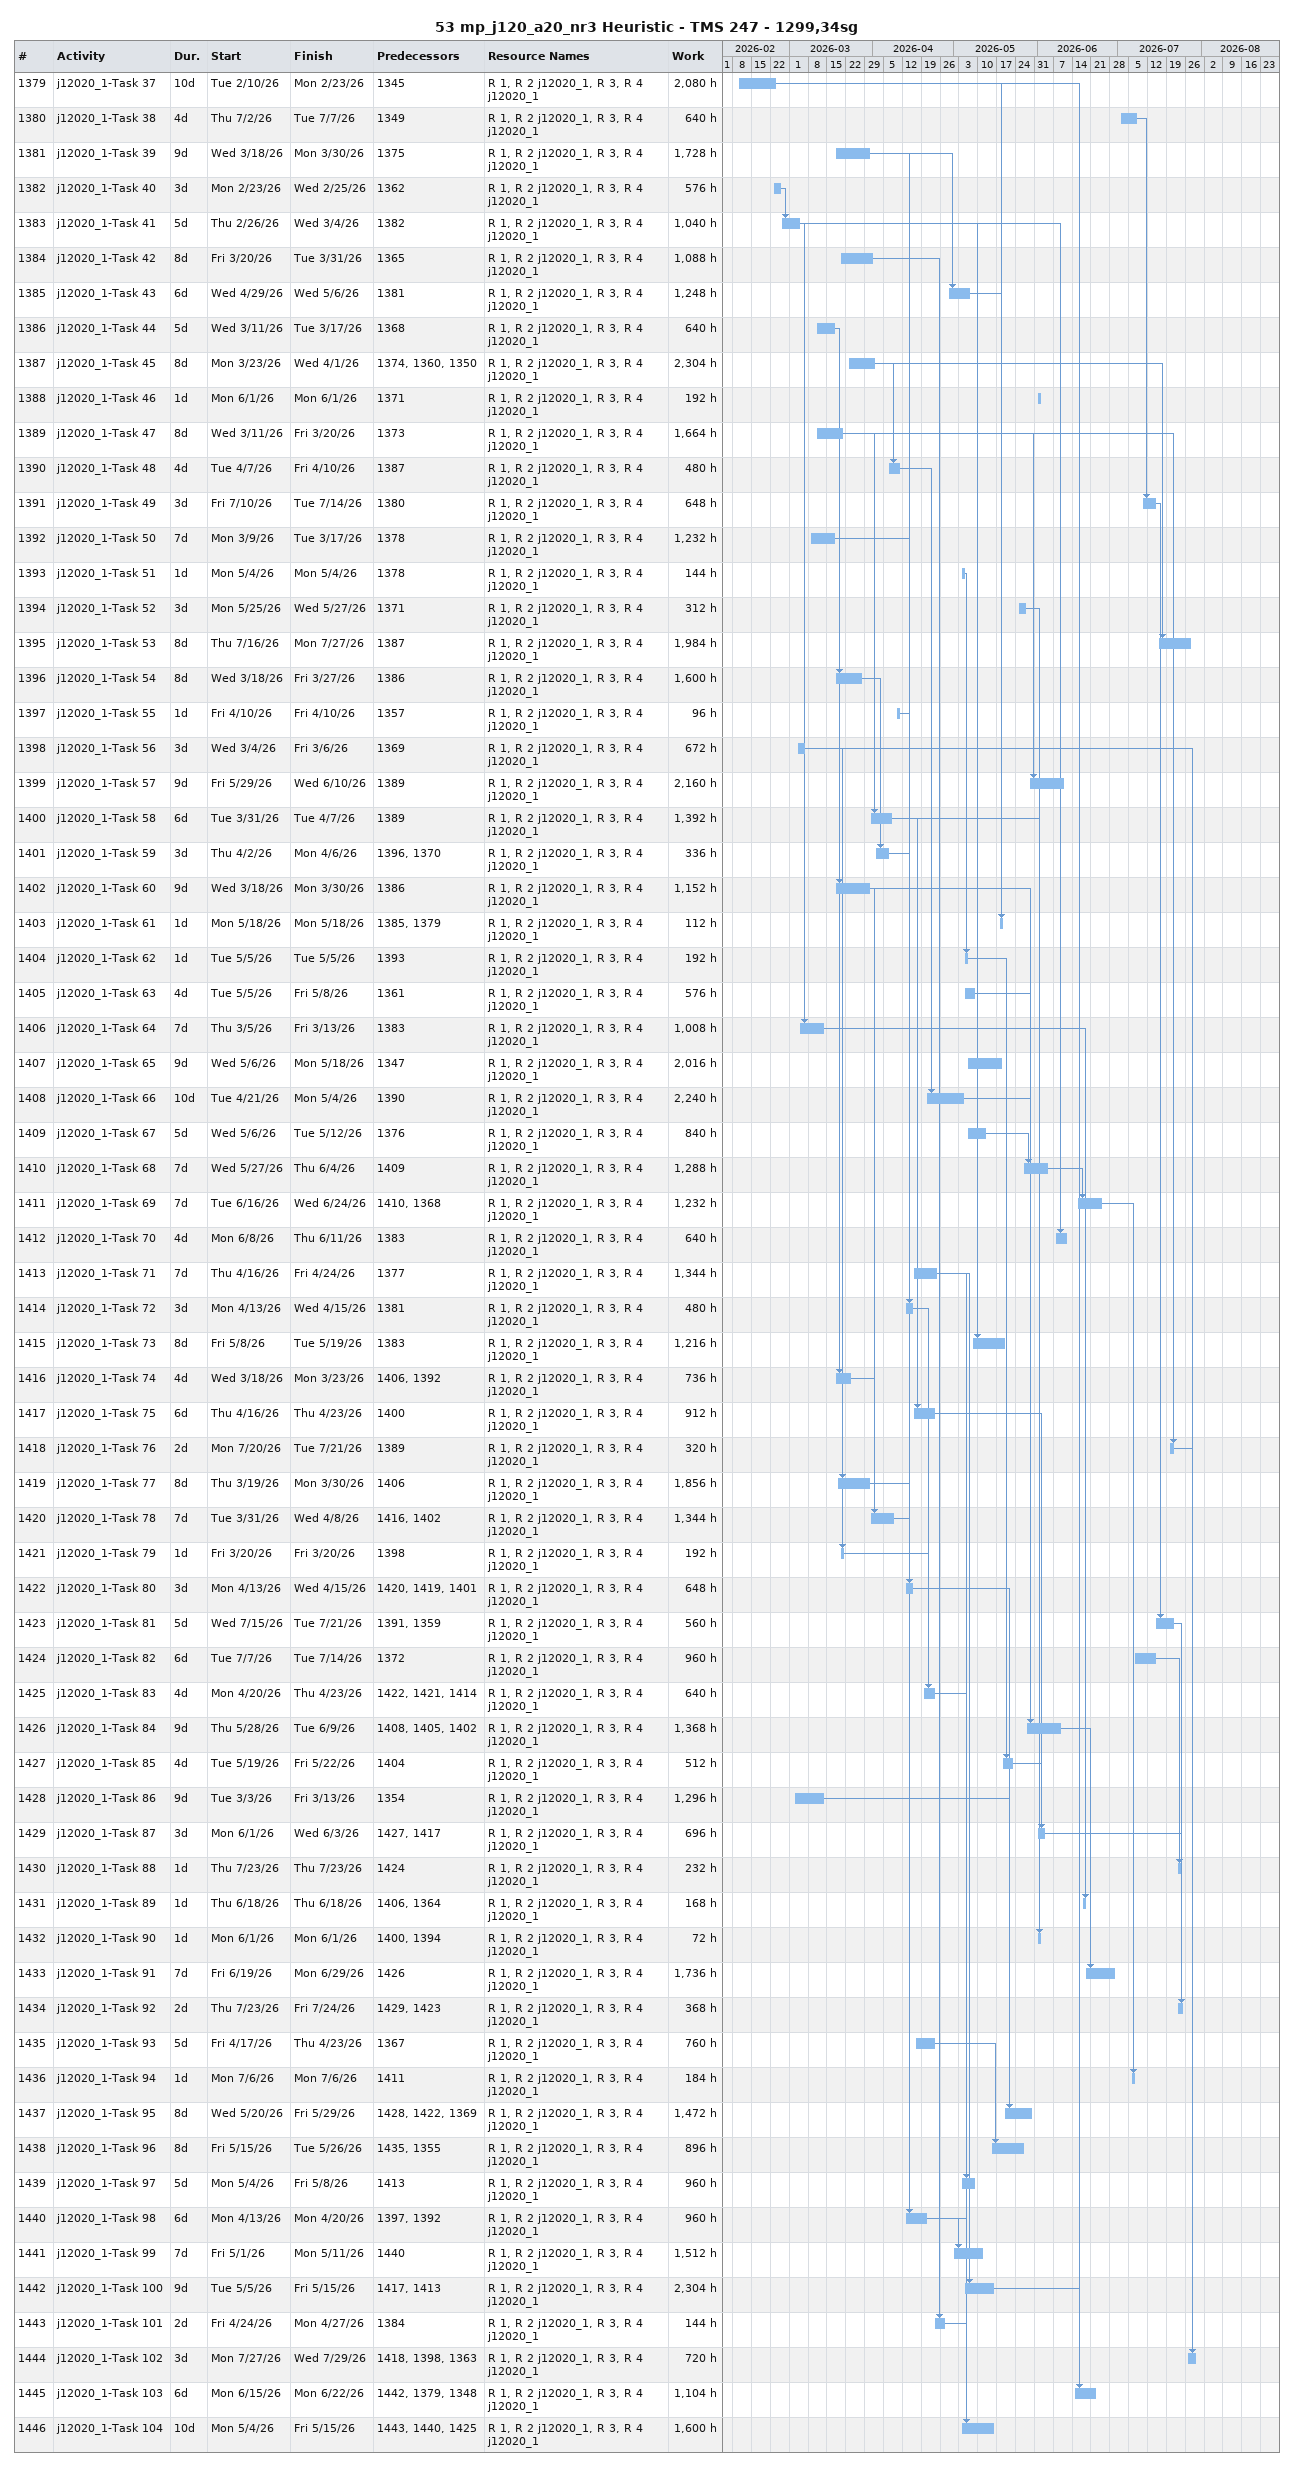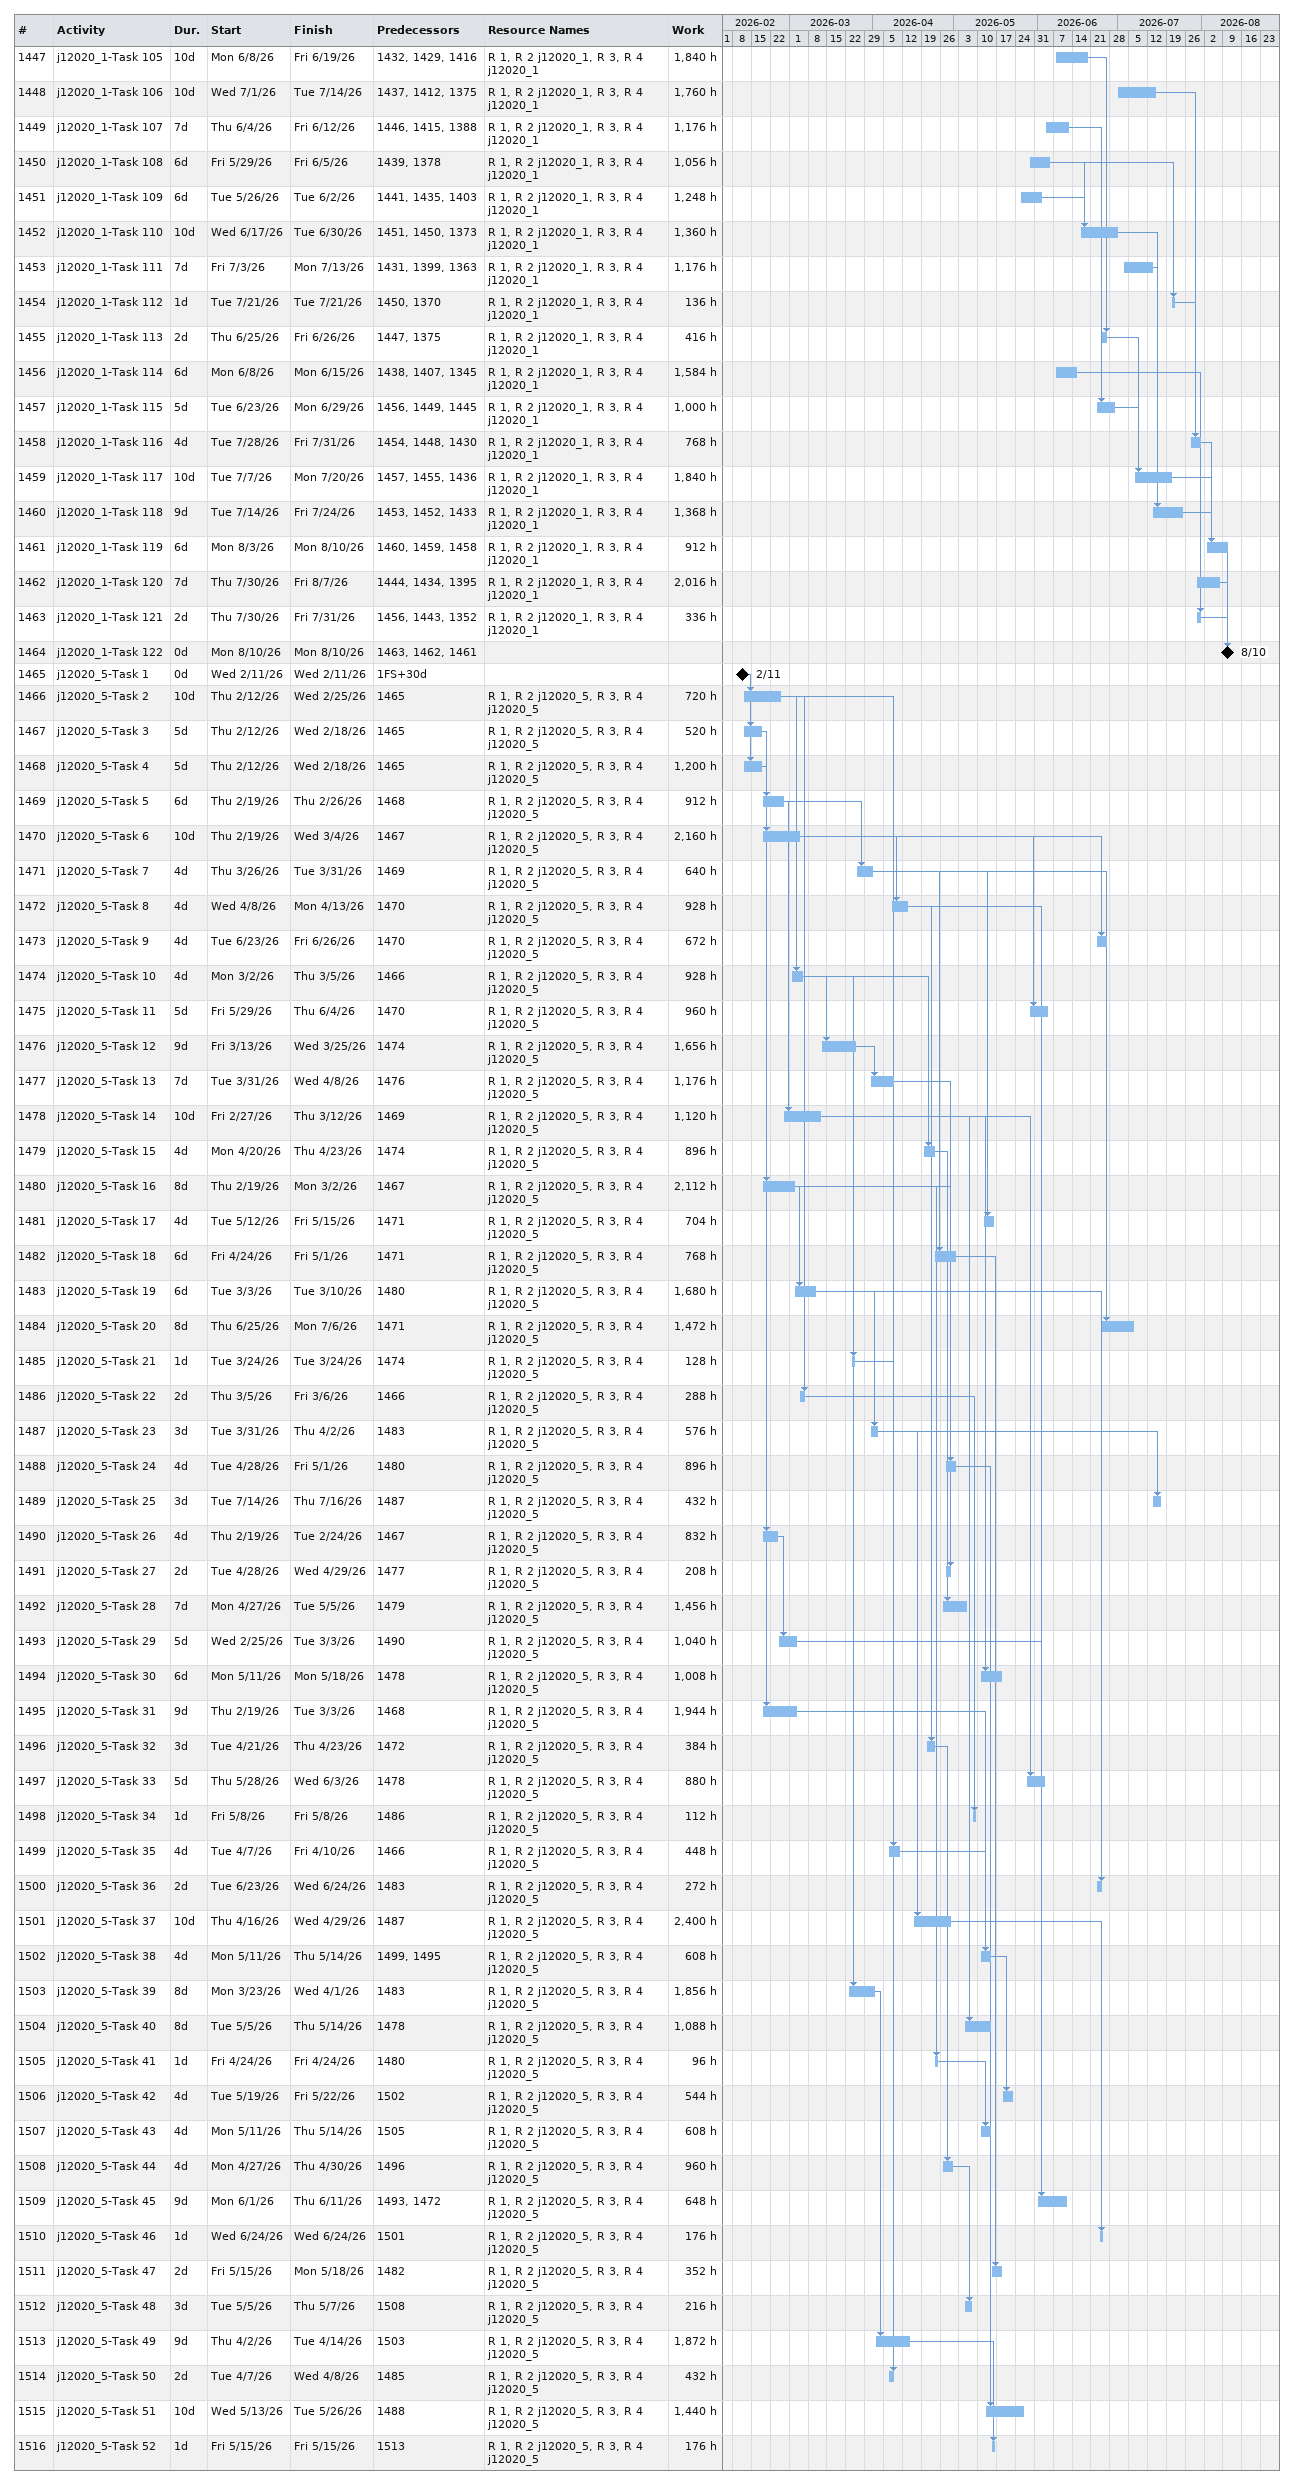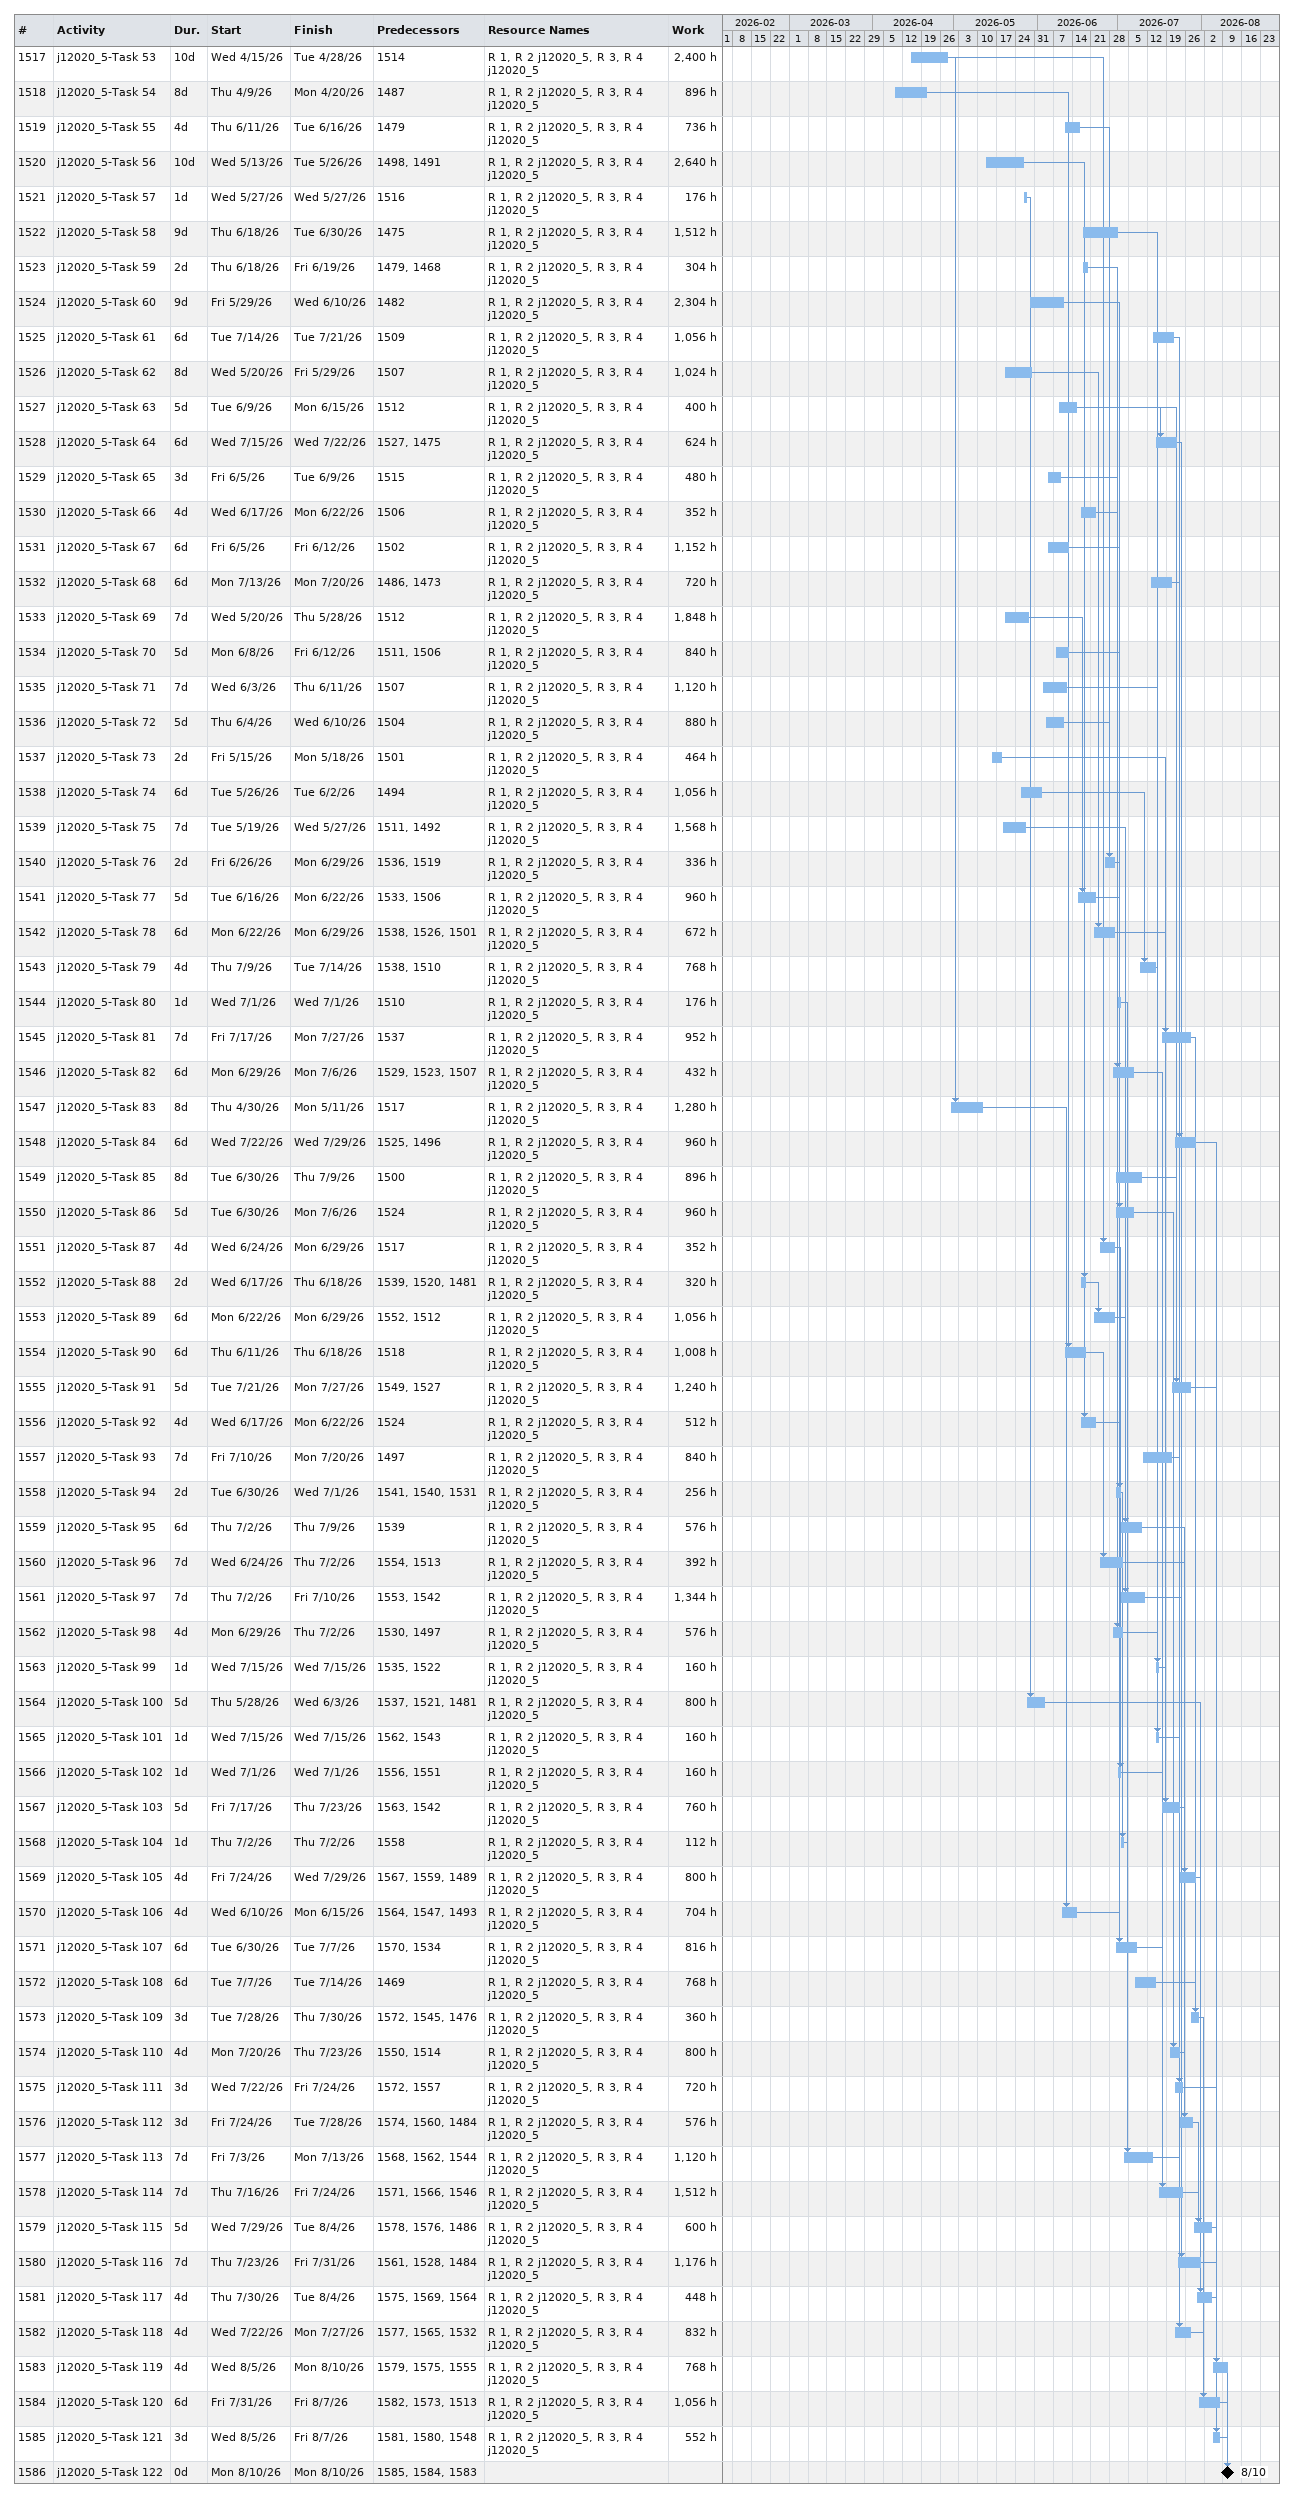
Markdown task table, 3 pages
53 mp_j120_a20_nr3 Heuristic - TMS 247 - 1299,34sg

| ID | Task | Duration | Start | Finish | Predecessors | Resources | Work (h) |
|---|---|---|---|---|---|---|---|
| 1379 | j12020_1-Task 37 | 10d | 2026-02-10 | 2026-02-23 | 1345 | R 1, R 2 j12020_1, R 3, R 4 j12020_1 | 2080 |
| 1380 | j12020_1-Task 38 | 4d | 2026-07-02 | 2026-07-07 | 1349 | R 1, R 2 j12020_1, R 3, R 4 j12020_1 | 640 |
| 1381 | j12020_1-Task 39 | 9d | 2026-03-18 | 2026-03-30 | 1375 | R 1, R 2 j12020_1, R 3, R 4 j12020_1 | 1728 |
| 1382 | j12020_1-Task 40 | 3d | 2026-02-23 | 2026-02-25 | 1362 | R 1, R 2 j12020_1, R 3, R 4 j12020_1 | 576 |
| 1383 | j12020_1-Task 41 | 5d | 2026-02-26 | 2026-03-04 | 1382 | R 1, R 2 j12020_1, R 3, R 4 j12020_1 | 1040 |
| 1384 | j12020_1-Task 42 | 8d | 2026-03-20 | 2026-03-31 | 1365 | R 1, R 2 j12020_1, R 3, R 4 j12020_1 | 1088 |
| 1385 | j12020_1-Task 43 | 6d | 2026-04-29 | 2026-05-06 | 1381 | R 1, R 2 j12020_1, R 3, R 4 j12020_1 | 1248 |
| 1386 | j12020_1-Task 44 | 5d | 2026-03-11 | 2026-03-17 | 1368 | R 1, R 2 j12020_1, R 3, R 4 j12020_1 | 640 |
| 1387 | j12020_1-Task 45 | 8d | 2026-03-23 | 2026-04-01 | 1374, 1360, 1350 | R 1, R 2 j12020_1, R 3, R 4 j12020_1 | 2304 |
| 1388 | j12020_1-Task 46 | 1d | 2026-06-01 | 2026-06-01 | 1371 | R 1, R 2 j12020_1, R 3, R 4 j12020_1 | 192 |
| 1389 | j12020_1-Task 47 | 8d | 2026-03-11 | 2026-03-20 | 1373 | R 1, R 2 j12020_1, R 3, R 4 j12020_1 | 1664 |
| 1390 | j12020_1-Task 48 | 4d | 2026-04-07 | 2026-04-10 | 1387 | R 1, R 2 j12020_1, R 3, R 4 j12020_1 | 480 |
| 1391 | j12020_1-Task 49 | 3d | 2026-07-10 | 2026-07-14 | 1380 | R 1, R 2 j12020_1, R 3, R 4 j12020_1 | 648 |
| 1392 | j12020_1-Task 50 | 7d | 2026-03-09 | 2026-03-17 | 1378 | R 1, R 2 j12020_1, R 3, R 4 j12020_1 | 1232 |
| 1393 | j12020_1-Task 51 | 1d | 2026-05-04 | 2026-05-04 | 1378 | R 1, R 2 j12020_1, R 3, R 4 j12020_1 | 144 |
| 1394 | j12020_1-Task 52 | 3d | 2026-05-25 | 2026-05-27 | 1371 | R 1, R 2 j12020_1, R 3, R 4 j12020_1 | 312 |
| 1395 | j12020_1-Task 53 | 8d | 2026-07-16 | 2026-07-27 | 1387 | R 1, R 2 j12020_1, R 3, R 4 j12020_1 | 1984 |
| 1396 | j12020_1-Task 54 | 8d | 2026-03-18 | 2026-03-27 | 1386 | R 1, R 2 j12020_1, R 3, R 4 j12020_1 | 1600 |
| 1397 | j12020_1-Task 55 | 1d | 2026-04-10 | 2026-04-10 | 1357 | R 1, R 2 j12020_1, R 3, R 4 j12020_1 | 96 |
| 1398 | j12020_1-Task 56 | 3d | 2026-03-04 | 2026-03-06 | 1369 | R 1, R 2 j12020_1, R 3, R 4 j12020_1 | 672 |
| 1399 | j12020_1-Task 57 | 9d | 2026-05-29 | 2026-06-10 | 1389 | R 1, R 2 j12020_1, R 3, R 4 j12020_1 | 2160 |
| 1400 | j12020_1-Task 58 | 6d | 2026-03-31 | 2026-04-07 | 1389 | R 1, R 2 j12020_1, R 3, R 4 j12020_1 | 1392 |
| 1401 | j12020_1-Task 59 | 3d | 2026-04-02 | 2026-04-06 | 1396, 1370 | R 1, R 2 j12020_1, R 3, R 4 j12020_1 | 336 |
| 1402 | j12020_1-Task 60 | 9d | 2026-03-18 | 2026-03-30 | 1386 | R 1, R 2 j12020_1, R 3, R 4 j12020_1 | 1152 |
| 1403 | j12020_1-Task 61 | 1d | 2026-05-18 | 2026-05-18 | 1385, 1379 | R 1, R 2 j12020_1, R 3, R 4 j12020_1 | 112 |
| 1404 | j12020_1-Task 62 | 1d | 2026-05-05 | 2026-05-05 | 1393 | R 1, R 2 j12020_1, R 3, R 4 j12020_1 | 192 |
| 1405 | j12020_1-Task 63 | 4d | 2026-05-05 | 2026-05-08 | 1361 | R 1, R 2 j12020_1, R 3, R 4 j12020_1 | 576 |
| 1406 | j12020_1-Task 64 | 7d | 2026-03-05 | 2026-03-13 | 1383 | R 1, R 2 j12020_1, R 3, R 4 j12020_1 | 1008 |
| 1407 | j12020_1-Task 65 | 9d | 2026-05-06 | 2026-05-18 | 1347 | R 1, R 2 j12020_1, R 3, R 4 j12020_1 | 2016 |
| 1408 | j12020_1-Task 66 | 10d | 2026-04-21 | 2026-05-04 | 1390 | R 1, R 2 j12020_1, R 3, R 4 j12020_1 | 2240 |
| 1409 | j12020_1-Task 67 | 5d | 2026-05-06 | 2026-05-12 | 1376 | R 1, R 2 j12020_1, R 3, R 4 j12020_1 | 840 |
| 1410 | j12020_1-Task 68 | 7d | 2026-05-27 | 2026-06-04 | 1409 | R 1, R 2 j12020_1, R 3, R 4 j12020_1 | 1288 |
| 1411 | j12020_1-Task 69 | 7d | 2026-06-16 | 2026-06-24 | 1410, 1368 | R 1, R 2 j12020_1, R 3, R 4 j12020_1 | 1232 |
| 1412 | j12020_1-Task 70 | 4d | 2026-06-08 | 2026-06-11 | 1383 | R 1, R 2 j12020_1, R 3, R 4 j12020_1 | 640 |
| 1413 | j12020_1-Task 71 | 7d | 2026-04-16 | 2026-04-24 | 1377 | R 1, R 2 j12020_1, R 3, R 4 j12020_1 | 1344 |
| 1414 | j12020_1-Task 72 | 3d | 2026-04-13 | 2026-04-15 | 1381 | R 1, R 2 j12020_1, R 3, R 4 j12020_1 | 480 |
| 1415 | j12020_1-Task 73 | 8d | 2026-05-08 | 2026-05-19 | 1383 | R 1, R 2 j12020_1, R 3, R 4 j12020_1 | 1216 |
| 1416 | j12020_1-Task 74 | 4d | 2026-03-18 | 2026-03-23 | 1406, 1392 | R 1, R 2 j12020_1, R 3, R 4 j12020_1 | 736 |
| 1417 | j12020_1-Task 75 | 6d | 2026-04-16 | 2026-04-23 | 1400 | R 1, R 2 j12020_1, R 3, R 4 j12020_1 | 912 |
| 1418 | j12020_1-Task 76 | 2d | 2026-07-20 | 2026-07-21 | 1389 | R 1, R 2 j12020_1, R 3, R 4 j12020_1 | 320 |
| 1419 | j12020_1-Task 77 | 8d | 2026-03-19 | 2026-03-30 | 1406 | R 1, R 2 j12020_1, R 3, R 4 j12020_1 | 1856 |
| 1420 | j12020_1-Task 78 | 7d | 2026-03-31 | 2026-04-08 | 1416, 1402 | R 1, R 2 j12020_1, R 3, R 4 j12020_1 | 1344 |
| 1421 | j12020_1-Task 79 | 1d | 2026-03-20 | 2026-03-20 | 1398 | R 1, R 2 j12020_1, R 3, R 4 j12020_1 | 192 |
| 1422 | j12020_1-Task 80 | 3d | 2026-04-13 | 2026-04-15 | 1420, 1419, 1401 | R 1, R 2 j12020_1, R 3, R 4 j12020_1 | 648 |
| 1423 | j12020_1-Task 81 | 5d | 2026-07-15 | 2026-07-21 | 1391, 1359 | R 1, R 2 j12020_1, R 3, R 4 j12020_1 | 560 |
| 1424 | j12020_1-Task 82 | 6d | 2026-07-07 | 2026-07-14 | 1372 | R 1, R 2 j12020_1, R 3, R 4 j12020_1 | 960 |
| 1425 | j12020_1-Task 83 | 4d | 2026-04-20 | 2026-04-23 | 1422, 1421, 1414 | R 1, R 2 j12020_1, R 3, R 4 j12020_1 | 640 |
| 1426 | j12020_1-Task 84 | 9d | 2026-05-28 | 2026-06-09 | 1408, 1405, 1402 | R 1, R 2 j12020_1, R 3, R 4 j12020_1 | 1368 |
| 1427 | j12020_1-Task 85 | 4d | 2026-05-19 | 2026-05-22 | 1404 | R 1, R 2 j12020_1, R 3, R 4 j12020_1 | 512 |
| 1428 | j12020_1-Task 86 | 9d | 2026-03-03 | 2026-03-13 | 1354 | R 1, R 2 j12020_1, R 3, R 4 j12020_1 | 1296 |
| 1429 | j12020_1-Task 87 | 3d | 2026-06-01 | 2026-06-03 | 1427, 1417 | R 1, R 2 j12020_1, R 3, R 4 j12020_1 | 696 |
| 1430 | j12020_1-Task 88 | 1d | 2026-07-23 | 2026-07-23 | 1424 | R 1, R 2 j12020_1, R 3, R 4 j12020_1 | 232 |
| 1431 | j12020_1-Task 89 | 1d | 2026-06-18 | 2026-06-18 | 1406, 1364 | R 1, R 2 j12020_1, R 3, R 4 j12020_1 | 168 |
| 1432 | j12020_1-Task 90 | 1d | 2026-06-01 | 2026-06-01 | 1400, 1394 | R 1, R 2 j12020_1, R 3, R 4 j12020_1 | 72 |
| 1433 | j12020_1-Task 91 | 7d | 2026-06-19 | 2026-06-29 | 1426 | R 1, R 2 j12020_1, R 3, R 4 j12020_1 | 1736 |
| 1434 | j12020_1-Task 92 | 2d | 2026-07-23 | 2026-07-24 | 1429, 1423 | R 1, R 2 j12020_1, R 3, R 4 j12020_1 | 368 |
| 1435 | j12020_1-Task 93 | 5d | 2026-04-17 | 2026-04-23 | 1367 | R 1, R 2 j12020_1, R 3, R 4 j12020_1 | 760 |
| 1436 | j12020_1-Task 94 | 1d | 2026-07-06 | 2026-07-06 | 1411 | R 1, R 2 j12020_1, R 3, R 4 j12020_1 | 184 |
| 1437 | j12020_1-Task 95 | 8d | 2026-05-20 | 2026-05-29 | 1428, 1422, 1369 | R 1, R 2 j12020_1, R 3, R 4 j12020_1 | 1472 |
| 1438 | j12020_1-Task 96 | 8d | 2026-05-15 | 2026-05-26 | 1435, 1355 | R 1, R 2 j12020_1, R 3, R 4 j12020_1 | 896 |
| 1439 | j12020_1-Task 97 | 5d | 2026-05-04 | 2026-05-08 | 1413 | R 1, R 2 j12020_1, R 3, R 4 j12020_1 | 960 |
| 1440 | j12020_1-Task 98 | 6d | 2026-04-13 | 2026-04-20 | 1397, 1392 | R 1, R 2 j12020_1, R 3, R 4 j12020_1 | 960 |
| 1441 | j12020_1-Task 99 | 7d | 2026-05-01 | 2026-05-11 | 1440 | R 1, R 2 j12020_1, R 3, R 4 j12020_1 | 1512 |
| 1442 | j12020_1-Task 100 | 9d | 2026-05-05 | 2026-05-15 | 1417, 1413 | R 1, R 2 j12020_1, R 3, R 4 j12020_1 | 2304 |
| 1443 | j12020_1-Task 101 | 2d | 2026-04-24 | 2026-04-27 | 1384 | R 1, R 2 j12020_1, R 3, R 4 j12020_1 | 144 |
| 1444 | j12020_1-Task 102 | 3d | 2026-07-27 | 2026-07-29 | 1418, 1398, 1363 | R 1, R 2 j12020_1, R 3, R 4 j12020_1 | 720 |
| 1445 | j12020_1-Task 103 | 6d | 2026-06-15 | 2026-06-22 | 1442, 1379, 1348 | R 1, R 2 j12020_1, R 3, R 4 j12020_1 | 1104 |
| 1446 | j12020_1-Task 104 | 10d | 2026-05-04 | 2026-05-15 | 1443, 1440, 1425 | R 1, R 2 j12020_1, R 3, R 4 j12020_1 | 1600 |
| 1447 | j12020_1-Task 105 | 10d | 2026-06-08 | 2026-06-19 | 1432, 1429, 1416 | R 1, R 2 j12020_1, R 3, R 4 j12020_1 | 1840 |
| 1448 | j12020_1-Task 106 | 10d | 2026-07-01 | 2026-07-14 | 1437, 1412, 1375 | R 1, R 2 j12020_1, R 3, R 4 j12020_1 | 1760 |
| 1449 | j12020_1-Task 107 | 7d | 2026-06-04 | 2026-06-12 | 1446, 1415, 1388 | R 1, R 2 j12020_1, R 3, R 4 j12020_1 | 1176 |
| 1450 | j12020_1-Task 108 | 6d | 2026-05-29 | 2026-06-05 | 1439, 1378 | R 1, R 2 j12020_1, R 3, R 4 j12020_1 | 1056 |
| 1451 | j12020_1-Task 109 | 6d | 2026-05-26 | 2026-06-02 | 1441, 1435, 1403 | R 1, R 2 j12020_1, R 3, R 4 j12020_1 | 1248 |
| 1452 | j12020_1-Task 110 | 10d | 2026-06-17 | 2026-06-30 | 1451, 1450, 1373 | R 1, R 2 j12020_1, R 3, R 4 j12020_1 | 1360 |
| 1453 | j12020_1-Task 111 | 7d | 2026-07-03 | 2026-07-13 | 1431, 1399, 1363 | R 1, R 2 j12020_1, R 3, R 4 j12020_1 | 1176 |
| 1454 | j12020_1-Task 112 | 1d | 2026-07-21 | 2026-07-21 | 1450, 1370 | R 1, R 2 j12020_1, R 3, R 4 j12020_1 | 136 |
| 1455 | j12020_1-Task 113 | 2d | 2026-06-25 | 2026-06-26 | 1447, 1375 | R 1, R 2 j12020_1, R 3, R 4 j12020_1 | 416 |
| 1456 | j12020_1-Task 114 | 6d | 2026-06-08 | 2026-06-15 | 1438, 1407, 1345 | R 1, R 2 j12020_1, R 3, R 4 j12020_1 | 1584 |
| 1457 | j12020_1-Task 115 | 5d | 2026-06-23 | 2026-06-29 | 1456, 1449, 1445 | R 1, R 2 j12020_1, R 3, R 4 j12020_1 | 1000 |
| 1458 | j12020_1-Task 116 | 4d | 2026-07-28 | 2026-07-31 | 1454, 1448, 1430 | R 1, R 2 j12020_1, R 3, R 4 j12020_1 | 768 |
| 1459 | j12020_1-Task 117 | 10d | 2026-07-07 | 2026-07-20 | 1457, 1455, 1436 | R 1, R 2 j12020_1, R 3, R 4 j12020_1 | 1840 |
| 1460 | j12020_1-Task 118 | 9d | 2026-07-14 | 2026-07-24 | 1453, 1452, 1433 | R 1, R 2 j12020_1, R 3, R 4 j12020_1 | 1368 |
| 1461 | j12020_1-Task 119 | 6d | 2026-08-03 | 2026-08-10 | 1460, 1459, 1458 | R 1, R 2 j12020_1, R 3, R 4 j12020_1 | 912 |
| 1462 | j12020_1-Task 120 | 7d | 2026-07-30 | 2026-08-07 | 1444, 1434, 1395 | R 1, R 2 j12020_1, R 3, R 4 j12020_1 | 2016 |
| 1463 | j12020_1-Task 121 | 2d | 2026-07-30 | 2026-07-31 | 1456, 1443, 1352 | R 1, R 2 j12020_1, R 3, R 4 j12020_1 | 336 |
| 1464 | j12020_1-Task 122 | 0d | 2026-08-10 | 2026-08-10 | 1463, 1462, 1461 |  |  |
| 1465 | j12020_5-Task 1 | 0d | 2026-02-11 | 2026-02-11 | 1FS+30d |  |  |
| 1466 | j12020_5-Task 2 | 10d | 2026-02-12 | 2026-02-25 | 1465 | R 1, R 2 j12020_5, R 3, R 4 j12020_5 | 720 |
| 1467 | j12020_5-Task 3 | 5d | 2026-02-12 | 2026-02-18 | 1465 | R 1, R 2 j12020_5, R 3, R 4 j12020_5 | 520 |
| 1468 | j12020_5-Task 4 | 5d | 2026-02-12 | 2026-02-18 | 1465 | R 1, R 2 j12020_5, R 3, R 4 j12020_5 | 1200 |
| 1469 | j12020_5-Task 5 | 6d | 2026-02-19 | 2026-02-26 | 1468 | R 1, R 2 j12020_5, R 3, R 4 j12020_5 | 912 |
| 1470 | j12020_5-Task 6 | 10d | 2026-02-19 | 2026-03-04 | 1467 | R 1, R 2 j12020_5, R 3, R 4 j12020_5 | 2160 |
| 1471 | j12020_5-Task 7 | 4d | 2026-03-26 | 2026-03-31 | 1469 | R 1, R 2 j12020_5, R 3, R 4 j12020_5 | 640 |
| 1472 | j12020_5-Task 8 | 4d | 2026-04-08 | 2026-04-13 | 1470 | R 1, R 2 j12020_5, R 3, R 4 j12020_5 | 928 |
| 1473 | j12020_5-Task 9 | 4d | 2026-06-23 | 2026-06-26 | 1470 | R 1, R 2 j12020_5, R 3, R 4 j12020_5 | 672 |
| 1474 | j12020_5-Task 10 | 4d | 2026-03-02 | 2026-03-05 | 1466 | R 1, R 2 j12020_5, R 3, R 4 j12020_5 | 928 |
| 1475 | j12020_5-Task 11 | 5d | 2026-05-29 | 2026-06-04 | 1470 | R 1, R 2 j12020_5, R 3, R 4 j12020_5 | 960 |
| 1476 | j12020_5-Task 12 | 9d | 2026-03-13 | 2026-03-25 | 1474 | R 1, R 2 j12020_5, R 3, R 4 j12020_5 | 1656 |
| 1477 | j12020_5-Task 13 | 7d | 2026-03-31 | 2026-04-08 | 1476 | R 1, R 2 j12020_5, R 3, R 4 j12020_5 | 1176 |
| 1478 | j12020_5-Task 14 | 10d | 2026-02-27 | 2026-03-12 | 1469 | R 1, R 2 j12020_5, R 3, R 4 j12020_5 | 1120 |
| 1479 | j12020_5-Task 15 | 4d | 2026-04-20 | 2026-04-23 | 1474 | R 1, R 2 j12020_5, R 3, R 4 j12020_5 | 896 |
| 1480 | j12020_5-Task 16 | 8d | 2026-02-19 | 2026-03-02 | 1467 | R 1, R 2 j12020_5, R 3, R 4 j12020_5 | 2112 |
| 1481 | j12020_5-Task 17 | 4d | 2026-05-12 | 2026-05-15 | 1471 | R 1, R 2 j12020_5, R 3, R 4 j12020_5 | 704 |
| 1482 | j12020_5-Task 18 | 6d | 2026-04-24 | 2026-05-01 | 1471 | R 1, R 2 j12020_5, R 3, R 4 j12020_5 | 768 |
| 1483 | j12020_5-Task 19 | 6d | 2026-03-03 | 2026-03-10 | 1480 | R 1, R 2 j12020_5, R 3, R 4 j12020_5 | 1680 |
| 1484 | j12020_5-Task 20 | 8d | 2026-06-25 | 2026-07-06 | 1471 | R 1, R 2 j12020_5, R 3, R 4 j12020_5 | 1472 |
| 1485 | j12020_5-Task 21 | 1d | 2026-03-24 | 2026-03-24 | 1474 | R 1, R 2 j12020_5, R 3, R 4 j12020_5 | 128 |
| 1486 | j12020_5-Task 22 | 2d | 2026-03-05 | 2026-03-06 | 1466 | R 1, R 2 j12020_5, R 3, R 4 j12020_5 | 288 |
| 1487 | j12020_5-Task 23 | 3d | 2026-03-31 | 2026-04-02 | 1483 | R 1, R 2 j12020_5, R 3, R 4 j12020_5 | 576 |
| 1488 | j12020_5-Task 24 | 4d | 2026-04-28 | 2026-05-01 | 1480 | R 1, R 2 j12020_5, R 3, R 4 j12020_5 | 896 |
| 1489 | j12020_5-Task 25 | 3d | 2026-07-14 | 2026-07-16 | 1487 | R 1, R 2 j12020_5, R 3, R 4 j12020_5 | 432 |
| 1490 | j12020_5-Task 26 | 4d | 2026-02-19 | 2026-02-24 | 1467 | R 1, R 2 j12020_5, R 3, R 4 j12020_5 | 832 |
| 1491 | j12020_5-Task 27 | 2d | 2026-04-28 | 2026-04-29 | 1477 | R 1, R 2 j12020_5, R 3, R 4 j12020_5 | 208 |
| 1492 | j12020_5-Task 28 | 7d | 2026-04-27 | 2026-05-05 | 1479 | R 1, R 2 j12020_5, R 3, R 4 j12020_5 | 1456 |
| 1493 | j12020_5-Task 29 | 5d | 2026-02-25 | 2026-03-03 | 1490 | R 1, R 2 j12020_5, R 3, R 4 j12020_5 | 1040 |
| 1494 | j12020_5-Task 30 | 6d | 2026-05-11 | 2026-05-18 | 1478 | R 1, R 2 j12020_5, R 3, R 4 j12020_5 | 1008 |
| 1495 | j12020_5-Task 31 | 9d | 2026-02-19 | 2026-03-03 | 1468 | R 1, R 2 j12020_5, R 3, R 4 j12020_5 | 1944 |
| 1496 | j12020_5-Task 32 | 3d | 2026-04-21 | 2026-04-23 | 1472 | R 1, R 2 j12020_5, R 3, R 4 j12020_5 | 384 |
| 1497 | j12020_5-Task 33 | 5d | 2026-05-28 | 2026-06-03 | 1478 | R 1, R 2 j12020_5, R 3, R 4 j12020_5 | 880 |
| 1498 | j12020_5-Task 34 | 1d | 2026-05-08 | 2026-05-08 | 1486 | R 1, R 2 j12020_5, R 3, R 4 j12020_5 | 112 |
| 1499 | j12020_5-Task 35 | 4d | 2026-04-07 | 2026-04-10 | 1466 | R 1, R 2 j12020_5, R 3, R 4 j12020_5 | 448 |
| 1500 | j12020_5-Task 36 | 2d | 2026-06-23 | 2026-06-24 | 1483 | R 1, R 2 j12020_5, R 3, R 4 j12020_5 | 272 |
| 1501 | j12020_5-Task 37 | 10d | 2026-04-16 | 2026-04-29 | 1487 | R 1, R 2 j12020_5, R 3, R 4 j12020_5 | 2400 |
| 1502 | j12020_5-Task 38 | 4d | 2026-05-11 | 2026-05-14 | 1499, 1495 | R 1, R 2 j12020_5, R 3, R 4 j12020_5 | 608 |
| 1503 | j12020_5-Task 39 | 8d | 2026-03-23 | 2026-04-01 | 1483 | R 1, R 2 j12020_5, R 3, R 4 j12020_5 | 1856 |
| 1504 | j12020_5-Task 40 | 8d | 2026-05-05 | 2026-05-14 | 1478 | R 1, R 2 j12020_5, R 3, R 4 j12020_5 | 1088 |
| 1505 | j12020_5-Task 41 | 1d | 2026-04-24 | 2026-04-24 | 1480 | R 1, R 2 j12020_5, R 3, R 4 j12020_5 | 96 |
| 1506 | j12020_5-Task 42 | 4d | 2026-05-19 | 2026-05-22 | 1502 | R 1, R 2 j12020_5, R 3, R 4 j12020_5 | 544 |
| 1507 | j12020_5-Task 43 | 4d | 2026-05-11 | 2026-05-14 | 1505 | R 1, R 2 j12020_5, R 3, R 4 j12020_5 | 608 |
| 1508 | j12020_5-Task 44 | 4d | 2026-04-27 | 2026-04-30 | 1496 | R 1, R 2 j12020_5, R 3, R 4 j12020_5 | 960 |
| 1509 | j12020_5-Task 45 | 9d | 2026-06-01 | 2026-06-11 | 1493, 1472 | R 1, R 2 j12020_5, R 3, R 4 j12020_5 | 648 |
| 1510 | j12020_5-Task 46 | 1d | 2026-06-24 | 2026-06-24 | 1501 | R 1, R 2 j12020_5, R 3, R 4 j12020_5 | 176 |
| 1511 | j12020_5-Task 47 | 2d | 2026-05-15 | 2026-05-18 | 1482 | R 1, R 2 j12020_5, R 3, R 4 j12020_5 | 352 |
| 1512 | j12020_5-Task 48 | 3d | 2026-05-05 | 2026-05-07 | 1508 | R 1, R 2 j12020_5, R 3, R 4 j12020_5 | 216 |
| 1513 | j12020_5-Task 49 | 9d | 2026-04-02 | 2026-04-14 | 1503 | R 1, R 2 j12020_5, R 3, R 4 j12020_5 | 1872 |
| 1514 | j12020_5-Task 50 | 2d | 2026-04-07 | 2026-04-08 | 1485 | R 1, R 2 j12020_5, R 3, R 4 j12020_5 | 432 |
| 1515 | j12020_5-Task 51 | 10d | 2026-05-13 | 2026-05-26 | 1488 | R 1, R 2 j12020_5, R 3, R 4 j12020_5 | 1440 |
| 1516 | j12020_5-Task 52 | 1d | 2026-05-15 | 2026-05-15 | 1513 | R 1, R 2 j12020_5, R 3, R 4 j12020_5 | 176 |
| 1517 | j12020_5-Task 53 | 10d | 2026-04-15 | 2026-04-28 | 1514 | R 1, R 2 j12020_5, R 3, R 4 j12020_5 | 2400 |
| 1518 | j12020_5-Task 54 | 8d | 2026-04-09 | 2026-04-20 | 1487 | R 1, R 2 j12020_5, R 3, R 4 j12020_5 | 896 |
| 1519 | j12020_5-Task 55 | 4d | 2026-06-11 | 2026-06-16 | 1479 | R 1, R 2 j12020_5, R 3, R 4 j12020_5 | 736 |
| 1520 | j12020_5-Task 56 | 10d | 2026-05-13 | 2026-05-26 | 1498, 1491 | R 1, R 2 j12020_5, R 3, R 4 j12020_5 | 2640 |
| 1521 | j12020_5-Task 57 | 1d | 2026-05-27 | 2026-05-27 | 1516 | R 1, R 2 j12020_5, R 3, R 4 j12020_5 | 176 |
| 1522 | j12020_5-Task 58 | 9d | 2026-06-18 | 2026-06-30 | 1475 | R 1, R 2 j12020_5, R 3, R 4 j12020_5 | 1512 |
| 1523 | j12020_5-Task 59 | 2d | 2026-06-18 | 2026-06-19 | 1479, 1468 | R 1, R 2 j12020_5, R 3, R 4 j12020_5 | 304 |
| 1524 | j12020_5-Task 60 | 9d | 2026-05-29 | 2026-06-10 | 1482 | R 1, R 2 j12020_5, R 3, R 4 j12020_5 | 2304 |
| 1525 | j12020_5-Task 61 | 6d | 2026-07-14 | 2026-07-21 | 1509 | R 1, R 2 j12020_5, R 3, R 4 j12020_5 | 1056 |
| 1526 | j12020_5-Task 62 | 8d | 2026-05-20 | 2026-05-29 | 1507 | R 1, R 2 j12020_5, R 3, R 4 j12020_5 | 1024 |
| 1527 | j12020_5-Task 63 | 5d | 2026-06-09 | 2026-06-15 | 1512 | R 1, R 2 j12020_5, R 3, R 4 j12020_5 | 400 |
| 1528 | j12020_5-Task 64 | 6d | 2026-07-15 | 2026-07-22 | 1527, 1475 | R 1, R 2 j12020_5, R 3, R 4 j12020_5 | 624 |
| 1529 | j12020_5-Task 65 | 3d | 2026-06-05 | 2026-06-09 | 1515 | R 1, R 2 j12020_5, R 3, R 4 j12020_5 | 480 |
| 1530 | j12020_5-Task 66 | 4d | 2026-06-17 | 2026-06-22 | 1506 | R 1, R 2 j12020_5, R 3, R 4 j12020_5 | 352 |
| 1531 | j12020_5-Task 67 | 6d | 2026-06-05 | 2026-06-12 | 1502 | R 1, R 2 j12020_5, R 3, R 4 j12020_5 | 1152 |
| 1532 | j12020_5-Task 68 | 6d | 2026-07-13 | 2026-07-20 | 1486, 1473 | R 1, R 2 j12020_5, R 3, R 4 j12020_5 | 720 |
| 1533 | j12020_5-Task 69 | 7d | 2026-05-20 | 2026-05-28 | 1512 | R 1, R 2 j12020_5, R 3, R 4 j12020_5 | 1848 |
| 1534 | j12020_5-Task 70 | 5d | 2026-06-08 | 2026-06-12 | 1511, 1506 | R 1, R 2 j12020_5, R 3, R 4 j12020_5 | 840 |
| 1535 | j12020_5-Task 71 | 7d | 2026-06-03 | 2026-06-11 | 1507 | R 1, R 2 j12020_5, R 3, R 4 j12020_5 | 1120 |
| 1536 | j12020_5-Task 72 | 5d | 2026-06-04 | 2026-06-10 | 1504 | R 1, R 2 j12020_5, R 3, R 4 j12020_5 | 880 |
| 1537 | j12020_5-Task 73 | 2d | 2026-05-15 | 2026-05-18 | 1501 | R 1, R 2 j12020_5, R 3, R 4 j12020_5 | 464 |
| 1538 | j12020_5-Task 74 | 6d | 2026-05-26 | 2026-06-02 | 1494 | R 1, R 2 j12020_5, R 3, R 4 j12020_5 | 1056 |
| 1539 | j12020_5-Task 75 | 7d | 2026-05-19 | 2026-05-27 | 1511, 1492 | R 1, R 2 j12020_5, R 3, R 4 j12020_5 | 1568 |
| 1540 | j12020_5-Task 76 | 2d | 2026-06-26 | 2026-06-29 | 1536, 1519 | R 1, R 2 j12020_5, R 3, R 4 j12020_5 | 336 |
| 1541 | j12020_5-Task 77 | 5d | 2026-06-16 | 2026-06-22 | 1533, 1506 | R 1, R 2 j12020_5, R 3, R 4 j12020_5 | 960 |
| 1542 | j12020_5-Task 78 | 6d | 2026-06-22 | 2026-06-29 | 1538, 1526, 1501 | R 1, R 2 j12020_5, R 3, R 4 j12020_5 | 672 |
| 1543 | j12020_5-Task 79 | 4d | 2026-07-09 | 2026-07-14 | 1538, 1510 | R 1, R 2 j12020_5, R 3, R 4 j12020_5 | 768 |
| 1544 | j12020_5-Task 80 | 1d | 2026-07-01 | 2026-07-01 | 1510 | R 1, R 2 j12020_5, R 3, R 4 j12020_5 | 176 |
| 1545 | j12020_5-Task 81 | 7d | 2026-07-17 | 2026-07-27 | 1537 | R 1, R 2 j12020_5, R 3, R 4 j12020_5 | 952 |
| 1546 | j12020_5-Task 82 | 6d | 2026-06-29 | 2026-07-06 | 1529, 1523, 1507 | R 1, R 2 j12020_5, R 3, R 4 j12020_5 | 432 |
| 1547 | j12020_5-Task 83 | 8d | 2026-04-30 | 2026-05-11 | 1517 | R 1, R 2 j12020_5, R 3, R 4 j12020_5 | 1280 |
| 1548 | j12020_5-Task 84 | 6d | 2026-07-22 | 2026-07-29 | 1525, 1496 | R 1, R 2 j12020_5, R 3, R 4 j12020_5 | 960 |
| 1549 | j12020_5-Task 85 | 8d | 2026-06-30 | 2026-07-09 | 1500 | R 1, R 2 j12020_5, R 3, R 4 j12020_5 | 896 |
| 1550 | j12020_5-Task 86 | 5d | 2026-06-30 | 2026-07-06 | 1524 | R 1, R 2 j12020_5, R 3, R 4 j12020_5 | 960 |
| 1551 | j12020_5-Task 87 | 4d | 2026-06-24 | 2026-06-29 | 1517 | R 1, R 2 j12020_5, R 3, R 4 j12020_5 | 352 |
| 1552 | j12020_5-Task 88 | 2d | 2026-06-17 | 2026-06-18 | 1539, 1520, 1481 | R 1, R 2 j12020_5, R 3, R 4 j12020_5 | 320 |
| 1553 | j12020_5-Task 89 | 6d | 2026-06-22 | 2026-06-29 | 1552, 1512 | R 1, R 2 j12020_5, R 3, R 4 j12020_5 | 1056 |
| 1554 | j12020_5-Task 90 | 6d | 2026-06-11 | 2026-06-18 | 1518 | R 1, R 2 j12020_5, R 3, R 4 j12020_5 | 1008 |
| 1555 | j12020_5-Task 91 | 5d | 2026-07-21 | 2026-07-27 | 1549, 1527 | R 1, R 2 j12020_5, R 3, R 4 j12020_5 | 1240 |
| 1556 | j12020_5-Task 92 | 4d | 2026-06-17 | 2026-06-22 | 1524 | R 1, R 2 j12020_5, R 3, R 4 j12020_5 | 512 |
| 1557 | j12020_5-Task 93 | 7d | 2026-07-10 | 2026-07-20 | 1497 | R 1, R 2 j12020_5, R 3, R 4 j12020_5 | 840 |
| 1558 | j12020_5-Task 94 | 2d | 2026-06-30 | 2026-07-01 | 1541, 1540, 1531 | R 1, R 2 j12020_5, R 3, R 4 j12020_5 | 256 |
| 1559 | j12020_5-Task 95 | 6d | 2026-07-02 | 2026-07-09 | 1539 | R 1, R 2 j12020_5, R 3, R 4 j12020_5 | 576 |
| 1560 | j12020_5-Task 96 | 7d | 2026-06-24 | 2026-07-02 | 1554, 1513 | R 1, R 2 j12020_5, R 3, R 4 j12020_5 | 392 |
| 1561 | j12020_5-Task 97 | 7d | 2026-07-02 | 2026-07-10 | 1553, 1542 | R 1, R 2 j12020_5, R 3, R 4 j12020_5 | 1344 |
| 1562 | j12020_5-Task 98 | 4d | 2026-06-29 | 2026-07-02 | 1530, 1497 | R 1, R 2 j12020_5, R 3, R 4 j12020_5 | 576 |
| 1563 | j12020_5-Task 99 | 1d | 2026-07-15 | 2026-07-15 | 1535, 1522 | R 1, R 2 j12020_5, R 3, R 4 j12020_5 | 160 |
| 1564 | j12020_5-Task 100 | 5d | 2026-05-28 | 2026-06-03 | 1537, 1521, 1481 | R 1, R 2 j12020_5, R 3, R 4 j12020_5 | 800 |
| 1565 | j12020_5-Task 101 | 1d | 2026-07-15 | 2026-07-15 | 1562, 1543 | R 1, R 2 j12020_5, R 3, R 4 j12020_5 | 160 |
| 1566 | j12020_5-Task 102 | 1d | 2026-07-01 | 2026-07-01 | 1556, 1551 | R 1, R 2 j12020_5, R 3, R 4 j12020_5 | 160 |
| 1567 | j12020_5-Task 103 | 5d | 2026-07-17 | 2026-07-23 | 1563, 1542 | R 1, R 2 j12020_5, R 3, R 4 j12020_5 | 760 |
| 1568 | j12020_5-Task 104 | 1d | 2026-07-02 | 2026-07-02 | 1558 | R 1, R 2 j12020_5, R 3, R 4 j12020_5 | 112 |
| 1569 | j12020_5-Task 105 | 4d | 2026-07-24 | 2026-07-29 | 1567, 1559, 1489 | R 1, R 2 j12020_5, R 3, R 4 j12020_5 | 800 |
| 1570 | j12020_5-Task 106 | 4d | 2026-06-10 | 2026-06-15 | 1564, 1547, 1493 | R 1, R 2 j12020_5, R 3, R 4 j12020_5 | 704 |
| 1571 | j12020_5-Task 107 | 6d | 2026-06-30 | 2026-07-07 | 1570, 1534 | R 1, R 2 j12020_5, R 3, R 4 j12020_5 | 816 |
| 1572 | j12020_5-Task 108 | 6d | 2026-07-07 | 2026-07-14 | 1469 | R 1, R 2 j12020_5, R 3, R 4 j12020_5 | 768 |
| 1573 | j12020_5-Task 109 | 3d | 2026-07-28 | 2026-07-30 | 1572, 1545, 1476 | R 1, R 2 j12020_5, R 3, R 4 j12020_5 | 360 |
| 1574 | j12020_5-Task 110 | 4d | 2026-07-20 | 2026-07-23 | 1550, 1514 | R 1, R 2 j12020_5, R 3, R 4 j12020_5 | 800 |
| 1575 | j12020_5-Task 111 | 3d | 2026-07-22 | 2026-07-24 | 1572, 1557 | R 1, R 2 j12020_5, R 3, R 4 j12020_5 | 720 |
| 1576 | j12020_5-Task 112 | 3d | 2026-07-24 | 2026-07-28 | 1574, 1560, 1484 | R 1, R 2 j12020_5, R 3, R 4 j12020_5 | 576 |
| 1577 | j12020_5-Task 113 | 7d | 2026-07-03 | 2026-07-13 | 1568, 1562, 1544 | R 1, R 2 j12020_5, R 3, R 4 j12020_5 | 1120 |
| 1578 | j12020_5-Task 114 | 7d | 2026-07-16 | 2026-07-24 | 1571, 1566, 1546 | R 1, R 2 j12020_5, R 3, R 4 j12020_5 | 1512 |
| 1579 | j12020_5-Task 115 | 5d | 2026-07-29 | 2026-08-04 | 1578, 1576, 1486 | R 1, R 2 j12020_5, R 3, R 4 j12020_5 | 600 |
| 1580 | j12020_5-Task 116 | 7d | 2026-07-23 | 2026-07-31 | 1561, 1528, 1484 | R 1, R 2 j12020_5, R 3, R 4 j12020_5 | 1176 |
| 1581 | j12020_5-Task 117 | 4d | 2026-07-30 | 2026-08-04 | 1575, 1569, 1564 | R 1, R 2 j12020_5, R 3, R 4 j12020_5 | 448 |
| 1582 | j12020_5-Task 118 | 4d | 2026-07-22 | 2026-07-27 | 1577, 1565, 1532 | R 1, R 2 j12020_5, R 3, R 4 j12020_5 | 832 |
| 1583 | j12020_5-Task 119 | 4d | 2026-08-05 | 2026-08-10 | 1579, 1575, 1555 | R 1, R 2 j12020_5, R 3, R 4 j12020_5 | 768 |
| 1584 | j12020_5-Task 120 | 6d | 2026-07-31 | 2026-08-07 | 1582, 1573, 1513 | R 1, R 2 j12020_5, R 3, R 4 j12020_5 | 1056 |
| 1585 | j12020_5-Task 121 | 3d | 2026-08-05 | 2026-08-07 | 1581, 1580, 1548 | R 1, R 2 j12020_5, R 3, R 4 j12020_5 | 552 |
| 1586 | j12020_5-Task 122 | 0d | 2026-08-10 | 2026-08-10 | 1585, 1584, 1583 |  |  |
